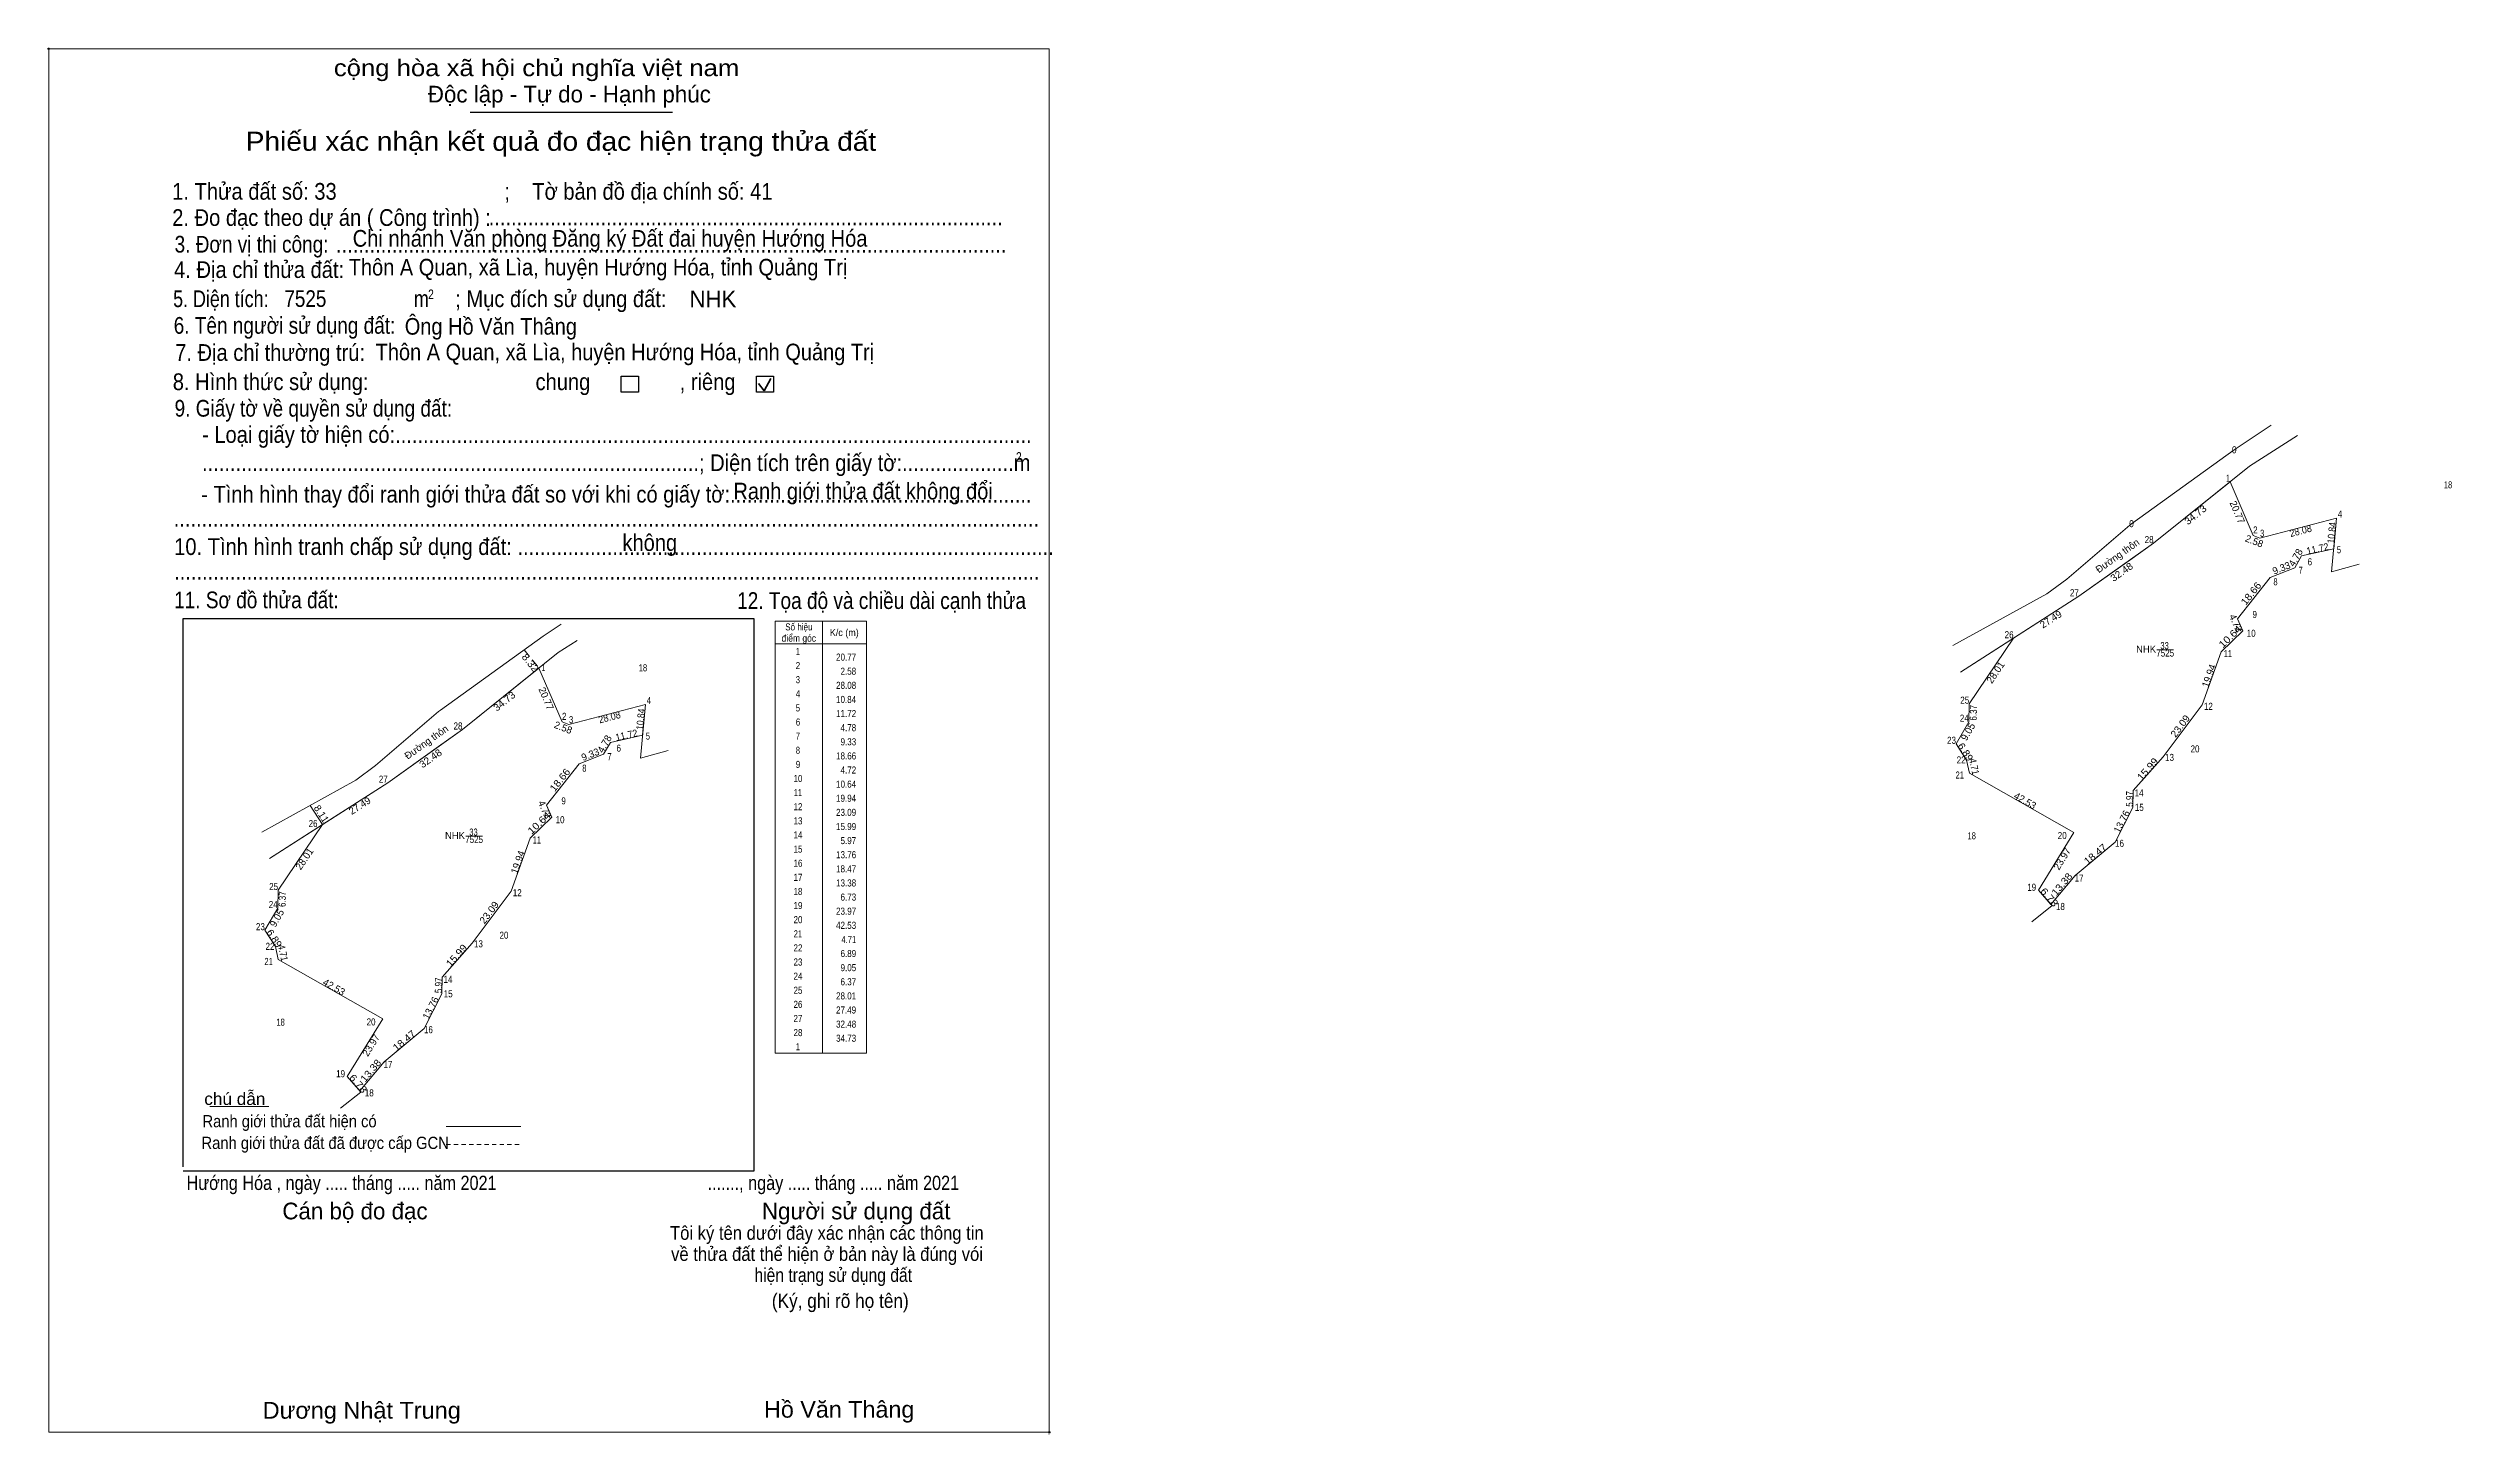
# Model space of a CAD drawing. Header units: metres. Extents: x 547263 to 548114, y 1820316 to 1820807.
import ezdxf
from ezdxf.enums import TextEntityAlignment as Align

# ---------------------------------------------------------------- set-up
doc = ezdxf.new("R2010")
doc.units = ezdxf.units.M
doc.header["$PDMODE"] = 32
doc.header["$PDSIZE"] = 0.5
doc.linetypes.add('MEDIUM_DASHED', pattern=[4.5, 3, -1.5])
doc.linetypes.add('SHORT_DASHED', pattern=[2.7, 1.5, -1.2])
for name, color, linetype, lineweight in [('1', 7, 'Continuous', 13), ('10', 7, 'Continuous', 13), ('17', 7, 'Continuous', 13), ('2', 7, 'Continuous', 25), ('22', 7, 'Continuous', 13), ('6', 7, 'Continuous', 13), ('63', 7, 'Continuous', 13)]:
    doc.layers.add(name, color=color, linetype=linetype, lineweight=lineweight)
doc.layers.add('54', color=7, linetype='Continuous')

msp = doc.modelspace()

# ---------------------------------------------------------------- linework, layer by layer
at = {"layer": '1'}
for points in [[(548035.51, 1820653.73), (548043.71, 1820634.65), (548046.11, 1820633.71), (548073.28, 1820640.79), (548072.24, 1820630), (548060.81, 1820627.42), (548058.43, 1820623.27), (548049.76, 1820619.81), (548038.16, 1820605.2), (548040.09, 1820600.89), (548032.42, 1820593.52), (548025.68, 1820574.75), (548011.84, 1820556.27), (548001.22, 1820544.31), (548001.12, 1820538.34), (547994.88, 1820526.08), (547980.67, 1820514.28), (547972.08, 1820504.02), (547967.65, 1820509.09), (547980.18, 1820529.53), (547943.19, 1820550.51), (547942.2, 1820555.11), (547938.46, 1820560.9), (547942.99, 1820568.74), (547943.13, 1820575.11), (547958.85, 1820598.29), (547981.98, 1820613.15), (548008.44, 1820631.98)], [(547436.57, 1820587.71), (547444.77, 1820568.63), (547447.17, 1820567.69), (547474.34, 1820574.77), (547473.3, 1820563.98), (547461.87, 1820561.4), (547459.49, 1820557.25), (547450.82, 1820553.79), (547439.22, 1820539.18), (547441.15, 1820534.87), (547433.48, 1820527.5), (547426.74, 1820508.73), (547412.9, 1820490.25), (547402.28, 1820478.29), (547402.18, 1820472.32), (547395.94, 1820460.06), (547381.73, 1820448.26), (547373.14, 1820438), (547368.71, 1820443.07), (547381.24, 1820463.51), (547344.25, 1820484.49), (547343.26, 1820489.09), (547339.52, 1820494.88), (547344.05, 1820502.72), (547344.19, 1820509.09), (547359.91, 1820532.27), (547383.04, 1820547.13), (547409.5, 1820565.96)]]:
    msp.add_lwpolyline(points, close=True, dxfattribs=at)
at = {"layer": '10'}
for p, q in [((548073.28, 1820640.79), (548072.24, 1820630)), ((548000, 1820638.33), (548000.63, 1820638.87)), ((548071.46, 1820621.87), (548081.26, 1820624.56)), ((548009.59, 1820594.18), (548015.53, 1820594.21)), ((547401.06, 1820572.31), (547401.69, 1820572.85)), ((547474.34, 1820574.77), (547473.3, 1820563.98)), ((547472.52, 1820555.85), (547482.32, 1820558.54)), ((547410.65, 1820528.16), (547416.59, 1820528.19)), ((547965.29, 1820497.84), (547972.48, 1820503.57)), ((547366.35, 1820431.82), (547373.54, 1820437.55))]:
    msp.add_line(p, q, dxfattribs=at)
for points in [[(548000, 1820625.97), (548008.44, 1820631.98), (548042.35, 1820659.22), (548059.37, 1820670.05)], [(548000.63, 1820638.87), (548037.01, 1820665.05), (548050.13, 1820673.78)], [(548071.46, 1820621.87), (548073.28, 1820640.79), (548046.11, 1820633.71), (548043.71, 1820634.65), (548035.51, 1820653.73)], [(547970.65, 1820614.06), (547977.66, 1820619.19), (548000, 1820638.33)], [(547940.09, 1820586.25), (547981.98, 1820613.15), (548000, 1820625.97)], [(547972.08, 1820504.02), (547980.67, 1820514.28), (547994.88, 1820526.08), (548001.12, 1820538.34), (548001.22, 1820544.31), (548011.84, 1820556.27), (548025.68, 1820574.75), (548032.42, 1820593.52), (548040.09, 1820600.89), (548038.16, 1820605.2), (548049.76, 1820619.81), (548058.43, 1820623.27), (548060.81, 1820627.42), (548072.24, 1820630)], [(547401.69, 1820572.85), (547438.07, 1820599.03), (547444.42, 1820603.25)], [(547958.85, 1820598.29), (547943.13, 1820575.11), (547942.99, 1820568.74), (547938.46, 1820560.9), (547942.2, 1820555.11), (547943.19, 1820550.51), (547980.18, 1820529.53), (547967.65, 1820509.09), (547972.48, 1820503.57)], [(547401.06, 1820559.95), (547409.5, 1820565.96), (547443.41, 1820593.2), (547450.07, 1820597.44)], [(547472.52, 1820555.85), (547474.34, 1820574.77), (547447.17, 1820567.69), (547444.77, 1820568.63), (547436.57, 1820587.71)], [(547371.71, 1820548.04), (547378.72, 1820553.17), (547401.06, 1820572.31)], [(547373.14, 1820438), (547381.73, 1820448.26), (547395.94, 1820460.06), (547402.18, 1820472.32), (547402.28, 1820478.29), (547412.9, 1820490.25), (547426.74, 1820508.73), (547433.48, 1820527.5), (547441.15, 1820534.87), (547439.22, 1820539.18), (547450.82, 1820553.79), (547459.49, 1820557.25), (547461.87, 1820561.4), (547473.3, 1820563.98)], [(547341.15, 1820520.23), (547383.04, 1820547.13), (547401.06, 1820559.95)], [(547359.91, 1820532.27), (547344.19, 1820509.09), (547344.05, 1820502.72), (547339.52, 1820494.88), (547343.26, 1820489.09), (547344.25, 1820484.49), (547381.24, 1820463.51), (547368.71, 1820443.07), (547373.54, 1820437.55)]]:
    msp.add_lwpolyline(points, dxfattribs=at)
at = {"layer": '17'}
msp.add_line((547320.02, 1820432.42), (547340.9, 1820432.42), dxfattribs=at)
at = {"layer": '2'}
for p, q in [((547412.21, 1820784.61), (547483.86, 1820784.61)), ((547310.62, 1820605.25), (547512.64, 1820605.25)), ((547310.62, 1820411.08), (547310.62, 1820605.25)), ((547512.64, 1820409.49), (547310.62, 1820409.49))]:
    msp.add_line(p, q, dxfattribs=at)
at = {"layer": '2', "lineweight": 35}
for p, q in [((547514.29, 1820688.57), (547516.3, 1820685.95)), ((547516.3, 1820685.95), (547518.76, 1820690.34))]:
    msp.add_line(p, q, dxfattribs=at)
at = {"layer": '2', "lineweight": 13}
msp.add_lwpolyline([(547262.98, 1820807.08), (547617.29, 1820807.08), (547617.29, 1820317.02), (547262.98, 1820317.02)], close=True, dxfattribs=at)
at = {"layer": '2'}
for points in [[(547465.71, 1820691.1), (547471.8, 1820691.1), (547471.8, 1820685.42), (547465.71, 1820685.42)], [(547513.59, 1820691.1), (547519.67, 1820691.1), (547519.67, 1820685.42), (547513.59, 1820685.42)]]:
    msp.add_lwpolyline(points, close=True, dxfattribs=at)
for p in [(547262.98, 1820807.08), (547617.29, 1820317.02)]:
    msp.add_point(p, dxfattribs=at)
at = {"layer": '22'}
for p, q in [((547937.35, 1820595.67), (547970.65, 1820614.06)), ((547940.09, 1820586.25), (547958.85, 1820598.29)), ((547338.41, 1820529.65), (547371.71, 1820548.04)), ((547341.15, 1820520.23), (547359.91, 1820532.27))]:
    msp.add_line(p, q, dxfattribs=at)
at = {"layer": '6'}
msp.add_line((547403.78, 1820425.38), (547430.18, 1820425.38), dxfattribs=at)
at = {"layer": '6', "linetype": 'SHORT_DASHED'}
msp.add_line((547403.78, 1820418.94), (547430.18, 1820418.94), dxfattribs=at)
at = {"layer": '63', "lineweight": 25}
msp.add_line((547512.64, 1820605.25), (547512.64, 1820409.49), dxfattribs=at)
at = {"layer": '63'}
for p, q in [((547537.04, 1820604.32), (547537.04, 1820451.32)), ((547537.04, 1820604.32), (547537.04, 1820451.32)), ((547520.24, 1820596.32), (547552.64, 1820596.32)), ((547355.53, 1820539.1), (547359.91, 1820532.27))]:
    msp.add_line(p, q, dxfattribs=at)
at = {"layer": '63', "linetype": 'MEDIUM_DASHED'}
msp.add_line((547431.36, 1820594.2), (547436.57, 1820587.71), dxfattribs=at)
at = {"layer": '63'}
msp.add_lwpolyline([(547520.24, 1820604.32), (547552.64, 1820604.32), (547552.64, 1820451.32), (547520.24, 1820451.32)], close=True, dxfattribs=at)

# ---------------------------------------------------------------- texts
at = {"layer": '10'}
for s, width, p in [('18', 0.8, (548112.73, 1820651.39)), ('7525', 0.85, (548012.56, 1820591.79)), ('33', 0.8, (548012.34, 1820594.41)), ('18', 0.8, (547473.42, 1820586.57)), ('20', 0.85, (548023.125, 1820557.85)), ('33', 0.8, (547413.4, 1820528.39)), ('18', 0.8, (547944.03, 1820527.07)), ('7525', 0.85, (547413.62, 1820525.77)), ('20', 0.85, (547424.185, 1820491.83)), ('18', 0.8, (547345.09, 1820461.05))]:
    msp.add_text(s, height=2.5, dxfattribs=dict(at, width=width)).set_placement(p, align=Align.CENTER)
for p in [(548005.78, 1820593.21), (547406.84, 1820527.19)]:
    msp.add_text('NHK', height=2.5, dxfattribs=at).set_placement(p, align=Align.CENTER)
at = {"layer": '2'}
for s, height, width, p in [('cộng hòa xã hội chủ nghĩa việt nam', 5.914, 1.15, (547363.94, 1820797.38)), ('1. Thửa đất số: 33                              ;    Tờ bản đồ địa chính số: 41', 5.92, 0.9, (547306.7, 1820753.62)), ('2. Đo đạc theo dự án ( Công trình) : ', 5.918, 0.9, (547306.7, 1820744.34)), ('Chi nhánh Văn phòng Đăng ký Đất đai huyện Hướng Hóa', 5.913, 0.9, (547370.62, 1820736.98)), ('............................................................................................', 5.918, 0.9, (547418.78, 1820744.54)), ('3. Đơn vị thi công:', 5.918, 0.85, (547307.54, 1820734.9)), ('........................................................................................................................', 5.918, 0.9, (547364.7, 1820734.9)), ('4. Địa chỉ thửa đất:', 5.918, 0.9, (547307.38, 1820725.9)), ('Thôn A Quan, xã Lìa, huyện Hướng Hóa, tỉnh Quảng Trị', 5.88, 0.9, (547369.22, 1820726.78)), ('5. Diện tích:', 5.918, 0.8, (547307.02, 1820715.58)), ('7525', 5.88, 0.85, (547346.42, 1820715.66)), ('m', 5.914, 0.8, (547392.3, 1820715.58)), ('2', 3.379, 0.8, (547397.34, 1820718.42)), ('; Mục đích sử dụng đất:', 5.914, 0.9, (547406.94, 1820715.58)), ('6. Tên người sử dụng đất:', 5.918, 0.85, (547307.22, 1820706.14)), ('Ông Hồ Văn Thâng', 5.88, 0.9, (547389.06, 1820705.82)), ('7. Địa chỉ thường trú:', 5.918, 0.9, (547307.74, 1820696.54)), ('Thôn A Quan, xã Lìa, huyện Hướng Hóa, tỉnh Quảng Trị', 5.88, 0.9, (547378.74, 1820696.74)), ('8. Hình thức sử dụng:', 5.918, 0.9, (547306.9, 1820686.18)), ('chung                , riêng', 5.914, 0.9, (547435.38, 1820686.18)), ('9. Giấy tờ về quyền sử dụng đất:', 5.918, 0.85, (547307.54, 1820676.78)), ('     - Loại giấy tờ hiện có:..................................................................................................................', 5.914, 0.9, (547307.38, 1820667.5)), ('     .........................................................................................; Diện tích trên giấy tờ:....................m', 5.914, 0.9, (547307.38, 1820657.5)), ('2', 3.379, 0.8, (547605.54, 1820660.82)), ('     - Tình hình thay đổi ranh giới thửa đất so với khi có giấy tờ:......................................................', 5.914, 0.9, (547307.06, 1820646.34)), ('Ranh giới thửa đất không đổi', 5.897, 0.9, (547505.46, 1820647.46)), ('...........................................................................................................................................................', 5.914, 0.9, (547307.22, 1820637.78)), ('10. Tình hình tranh chấp sử dụng đất: ................................................................................................', 5.918, 0.9, (547307.38, 1820627.78)), ('không', 5.914, 0.9, (547466.14, 1820629.22)), ('11. Sơ đồ thửa đất:', 5.918, 0.85, (547307.38, 1820608.9)), ('...........................................................................................................................................................', 5.914, 0.9, (547307.38, 1820619.02)), ('12. Tọa độ và chiều dài cạnh thửa', 5.929, 0.85, (547506.78, 1820608.66)), ('Hướng Hóa , ngày ..... tháng ..... năm 2021', 5.054, 0.85, (547311.78, 1820402.86)), ('......., ngày ..... tháng ..... năm 2021', 5.054, 0.85, (547496.3, 1820402.86)), ('(Ký, ghi rõ họ tên)', 5.069, 0.9, (547519.06, 1820361.1)), ('Dương Nhật Trung', 5.92, 1.05, (547338.74, 1820321.86)), ('Hồ Văn Thâng', 5.88, 1.05, (547516.3, 1820322.22))]:
    msp.add_text(s, height=height, dxfattribs=dict(at, width=width)).set_placement(p)
for s, height, p in [('Độc lập - Tự do - Hạnh phúc', 5.914, (547397.22, 1820788.06)), ('NHK', 5.88, (547489.9, 1820715.54)), ('Cán bộ đo đạc', 5.914, (547345.7, 1820392.46)), ('Người sử dụng đất', 5.914, (547515.54, 1820392.46))]:
    msp.add_text(s, height=height, dxfattribs=at).set_placement(p)
for s, height, width, p in [('Phiếu xác nhận kết quả đo đạc hiện trạng thửa đất', 6.757, 1.1, (547444.385, 1820770.94)), ('Tôi ký tên dưới đây xác nhận các thông tin', 4.886, 0.9, (547538.55, 1820385.22)), ('về thửa đất thể hiện ở bản này là đúng vói', 4.886, 0.9, (547538.615, 1820377.74)), ('hiện trạng sử dụng đất ', 4.88, 0.85, (547541.58, 1820370.3))]:
    msp.add_text(s, height=height, dxfattribs=dict(at, width=width)).set_placement(p, align=Align.CENTER)
msp.add_text('.', height=1.69, dxfattribs=at).set_placement((547617.251, 1820316.1), align=Align.CENTER)
at = {"layer": '54', "width": 0.9}
for p in [(548037, 1820663.8), (548037, 1820663.8), (548037, 1820663.8), (548037, 1820663.8), (548000.62, 1820637.62), (548000.62, 1820637.62)]:
    msp.add_text('0', height=2.5, dxfattribs=at).set_placement(p, align=Align.CENTER)
at = {"layer": '6'}
for s, height, width, p in [('chú dẫn', 4.33, 1.05, (547318.06, 1820432.98)), ('Ranh giới thửa đất hiện có ', 4.33, 0.9, (547317.42, 1820425.06)), ('Ranh giới thửa đất đã được cấp GCN', 4.341, 0.9, (547317.06, 1820417.38))]:
    msp.add_text(s, height=height, dxfattribs=dict(at, width=width)).set_placement(p)
at = {"layer": '63'}
for s, width, p in [(' 1', 0.75, (548035.51, 1820653.73)), (' 4', 0.85, (548075.25, 1820641.03)), (' 28', 0.85, (548008.44, 1820631.98)), (' 2', 0.85, (548045.27, 1820635.39)), (' 3', 0.8, (548047.65, 1820634.22)), (' 7', 0.8, (548061.26, 1820621.11)), (' 6', 0.85, (548064.57, 1820624.12)), (' 5', 0.8, (548074.84, 1820628.39)), (' 27', 0.85, (547981.98, 1820613.15)), (' 8', 0.8, (548052.36, 1820617.04)), (' 9', 0.85, (548045.05, 1820605.47)), (' 26', 0.85, (547958.85, 1820598.29)), (' 10', 0.85, (548044.59, 1820598.79)), (' 1', 0.75, (547438.9, 1820586.68)), ('20.77', 0.85, (547548.93, 1820590.36)), (' 11', 0.8, (548036.25, 1820591.6)), ('28.08', 0.85, (547548.93, 1820580.36)), ('2.58', 0.85, (547548.93, 1820585.36)), (' 4', 0.85, (547476.31, 1820575.01)), ('10.84', 0.85, (547548.92, 1820575.36)), ('11.72', 0.85, (547548.93, 1820570.36)), (' 25', 0.85, (547943.13, 1820575.11)), (' 12', 0.85, (548029.42, 1820572.93)), (' 28', 0.85, (547409.5, 1820565.96)), (' 2', 0.85, (547446.33, 1820569.37)), (' 3', 0.8, (547448.71, 1820568.2)), (' 5', 0.8, (547475.9, 1820562.37)), ('4.78', 0.85, (547548.93, 1820565.36)), (' 24', 0.85, (547942.99, 1820568.74)), (' 7', 0.8, (547462.32, 1820555.09)), (' 6', 0.85, (547465.63, 1820558.1)), ('18.66', 0.85, (547548.93, 1820555.36)), ('9.33', 0.85, (547548.94, 1820560.36)), (' 23', 0.85, (547938.46, 1820560.9)), (' 22', 0.85, (547941.86, 1820553.93)), (' 13', 0.85, (548015.67, 1820554.83)), (' 27', 0.85, (547383.04, 1820547.13)), (' 8', 0.8, (547453.42, 1820551.02)), ('10.64', 0.85, (547548.92, 1820545.36)), ('4.72', 0.85, (547548.93, 1820550.36)), (' 21', 0.8, (547941.27, 1820548.59)), (' 9', 0.85, (547446.11, 1820539.45)), ('19.94', 0.85, (547548.92, 1820540.36)), (' 14', 0.85, (548004.89, 1820542.24)), (' 15', 0.85, (548004.96, 1820537.14)), (' 26', 0.85, (547358.16, 1820531.41)), (' 10', 0.85, (547445.65, 1820532.77)), ('23.09', 0.85, (547548.92, 1820535.36)), ('15.99', 0.85, (547548.92, 1820530.36)), (' 20', 0.85, (547977.65, 1820527.16)), (' 11', 0.8, (547437.31, 1820525.58)), ('13.76', 0.85, (547548.93, 1820520.36)), ('5.97', 0.85, (547548.93, 1820525.36)), (' 16', 0.85, (547997.95, 1820524.41)), ('18.47', 0.85, (547548.93, 1820515.36)), ('13.38', 0.85, (547548.93, 1820510.36)), (' 17', 0.85, (547983.63, 1820512.1)), (' 24', 0.85, (547344.05, 1820502.72)), (' 25', 0.85, (547344.19, 1820509.09)), (' 12', 0.85, (547430.48, 1820506.91)), ('6.73', 0.85, (547548.94, 1820505.36)), (' 19', 0.85, (547966.85, 1820508.82)), (' 18', 0.85, (547977.01, 1820502.04)), (' 23', 0.85, (547339.52, 1820494.88)), ('42.53', 0.85, (547548.93, 1820495.36)), ('23.97', 0.85, (547548.93, 1820500.36)), (' 22', 0.85, (547342.92, 1820487.91)), (' 13', 0.85, (547416.73, 1820488.81)), ('6.89', 0.85, (547548.93, 1820485.36)), ('4.71', 0.8, (547548.93, 1820490.36)), (' 21', 0.8, (547342.33, 1820482.57)), (' 14', 0.85, (547405.95, 1820476.22)), ('9.05', 0.85, (547548.94, 1820480.36)), (' 15', 0.85, (547406.02, 1820471.12)), ('28.01', 0.85, (547548.92, 1820470.36)), ('6.37', 0.85, (547548.93, 1820475.36)), (' 20', 0.85, (547378.71, 1820461.14)), ('32.48', 0.85, (547548.93, 1820460.36)), ('27.49', 0.85, (547548.92, 1820465.36)), (' 16', 0.85, (547399.01, 1820458.39)), ('34.73', 0.85, (547548.93, 1820455.36)), (' 19', 0.85, (547367.91, 1820442.8)), (' 17', 0.85, (547384.69, 1820446.08)), (' 18', 0.85, (547378.07, 1820436.02))]:
    msp.add_text(s, height=2.5, dxfattribs=dict(at, width=width)).set_placement(p, align=Align.RIGHT)
for s, rotation, width, p in [('34.73', 38.781, 1.05, (548024.042, 1820641.022)), ('28.08', 14.605, 0.95, (548060.825, 1820635.126)), ('11.72', 12.72, 0.95, (548066.8, 1820628.77)), ('10.84', 84.495, 0.9, (548072.77, 1820635.51)), ('32.48', 35.437, 1.05, (547997.855, 1820620.724)), ('18.66', 51.551, 1.1, (548043.938, 1820613.333)), ('10.64', 43.857, 1.15, (548036.424, 1820597.968)), ('8.32', 308.757, 1.1, (547432.546, 1820588.828)), ('34.73', 38.781, 1.05, (547425.102, 1820575.002)), ('28.08', 14.605, 0.95, (547461.885, 1820569.106)), ('10.84', 84.495, 0.9, (547473.83, 1820569.49)), ('6.37', 88.741, 0.85, (547945.851, 1820571.868)), ('11.72', 12.72, 0.95, (547467.86, 1820562.75)), ('23.09', 53.17, 1.05, (548018.883, 1820566.406)), ('32.48', 35.437, 1.05, (547398.915, 1820554.704)), ('6.89', 302.86, 1.05, (547940.765, 1820557.323)), ('4.71', 282.146, 0.9, (547943.669, 1820552.593)), ('15.99', 48.396, 1.1, (548007.265, 1820551.12)), ('18.66', 51.551, 1.1, (547444.998, 1820547.313)), ('5.97', 89.04, 0.85, (548001.177, 1820541.354)), ('10.64', 43.857, 1.15, (547437.484, 1820531.948)), ('18.47', 39.706, 1.1, (547988.586, 1820520.843)), ('13.38', 50.063, 1.1, (547976.924, 1820510.353)), ('6.37', 88.741, 0.85, (547346.911, 1820505.848)), ('23.09', 53.17, 1.05, (547419.943, 1820500.386)), ('6.73', 311.146, 1.15, (547970.577, 1820505.737)), ('6.89', 302.86, 1.05, (547341.825, 1820491.303)), ('4.71', 282.146, 0.9, (547344.729, 1820486.573)), ('15.99', 48.396, 1.1, (547408.32, 1820485.095)), ('5.97', 89.04, 0.85, (547402.237, 1820475.334)), ('18.47', 39.706, 1.1, (547389.646, 1820454.823)), ('13.38', 50.063, 1.1, (547377.984, 1820444.333)), ('6.73', 311.146, 1.15, (547371.637, 1820439.717))]:
    msp.add_text(s, height=2.5, rotation=rotation, dxfattribs=dict(at, width=width)).set_placement(p, align=Align.CENTER)
for s, rotation, p in [('20.77', 293.257, (548036.939, 1820642.449)), ('Đường thôn', 35.437, (547996.37, 1820626.497)), ('2.58', 338.611, (548043.654, 1820631.512)), ('9.33', 21.756, (548054.157, 1820621.984)), ('4.78', 60.166, (548059.827, 1820626.258)), ('27.49', 32.719, (547972.734, 1820603.936)), ('4.72', 294.123, (548036.439, 1820603.161)), ('28.01', 55.856, (547953.497, 1820585.473)), ('20.77', 293.257, (547437.999, 1820576.429)), ('19.94', 70.248, (548029.198, 1820584.568)), ('Đường thôn', 35.437, (547397.43, 1820560.477)), ('2.58', 338.611, (547444.714, 1820565.492)), ('4.78', 60.166, (547460.887, 1820560.238)), ('9.05', 59.98, (547943.798, 1820564.555)), ('9.33', 21.756, (547455.217, 1820555.964)), ('8.11', 302.672, (547358.469, 1820535.45)), ('27.49', 32.719, (547373.794, 1820537.916)), ('4.72', 294.123, (547437.499, 1820537.141)), ('42.53', 330.439, (547962.308, 1820539.661)), ('13.76', 63.025, (547998.293, 1820532.778)), ('28.01', 55.856, (547354.557, 1820519.453)), ('19.94', 70.248, (547430.26, 1820518.553)), ('23.97', 58.491, (547977.115, 1820519.512)), ('9.05', 59.98, (547344.858, 1820498.535)), ('42.53', 330.439, (547363.368, 1820473.641)), ('13.76', 63.025, (547399.353, 1820466.758)), ('23.97', 58.491, (547378.175, 1820453.492))]:
    msp.add_text(s, height=2.5, rotation=rotation, dxfattribs=at).set_placement(p, align=Align.CENTER)
for s, width, p in [('điểm góc', 0.9, (547528.63, 1820597.06)), ('Số hiệu', 0.85, (547528.63, 1820601.06)), ('K/c (m)', 0.95, (547544.73, 1820599.06)), (' 2', 0.85, (547527.93, 1820587.36)), (' 1', 0.75, (547527.935, 1820592.36)), (' 3', 0.8, (547527.93, 1820582.36)), (' 4', 0.85, (547527.935, 1820577.36)), (' 5', 0.8, (547527.93, 1820572.36)), (' 6', 0.85, (547527.93, 1820567.36)), (' 7', 0.8, (547527.93, 1820562.36)), (' 8', 0.8, (547527.93, 1820557.36)), (' 10', 0.85, (547527.935, 1820547.36)), (' 9', 0.85, (547527.935, 1820552.36)), (' 12', 0.85, (547527.93, 1820537.36)), (' 11', 0.8, (547527.935, 1820542.36)), (' 13', 0.85, (547527.93, 1820532.36)), (' 14', 0.85, (547527.935, 1820527.36)), (' 15', 0.85, (547527.93, 1820522.36)), (' 16', 0.85, (547527.93, 1820517.36)), (' 17', 0.85, (547527.93, 1820512.36)), (' 18', 0.85, (547527.93, 1820507.36)), (' 19', 0.85, (547527.935, 1820502.36)), (' 20', 0.85, (547527.935, 1820497.36)), (' 22', 0.85, (547527.93, 1820487.36)), (' 21', 0.8, (547527.935, 1820492.36)), (' 23', 0.85, (547527.93, 1820482.36)), (' 24', 0.85, (547527.935, 1820477.36)), (' 25', 0.85, (547527.93, 1820472.36)), (' 26', 0.85, (547527.93, 1820467.36)), (' 27', 0.85, (547527.93, 1820462.36)), (' 28', 0.85, (547527.93, 1820457.36)), (' 1', 0.75, (547527.935, 1820452.36))]:
    msp.add_text(s, height=2.5, dxfattribs=dict(at, width=width)).set_placement(p, align=Align.CENTER)

doc.saveas('drawing.dxf')
